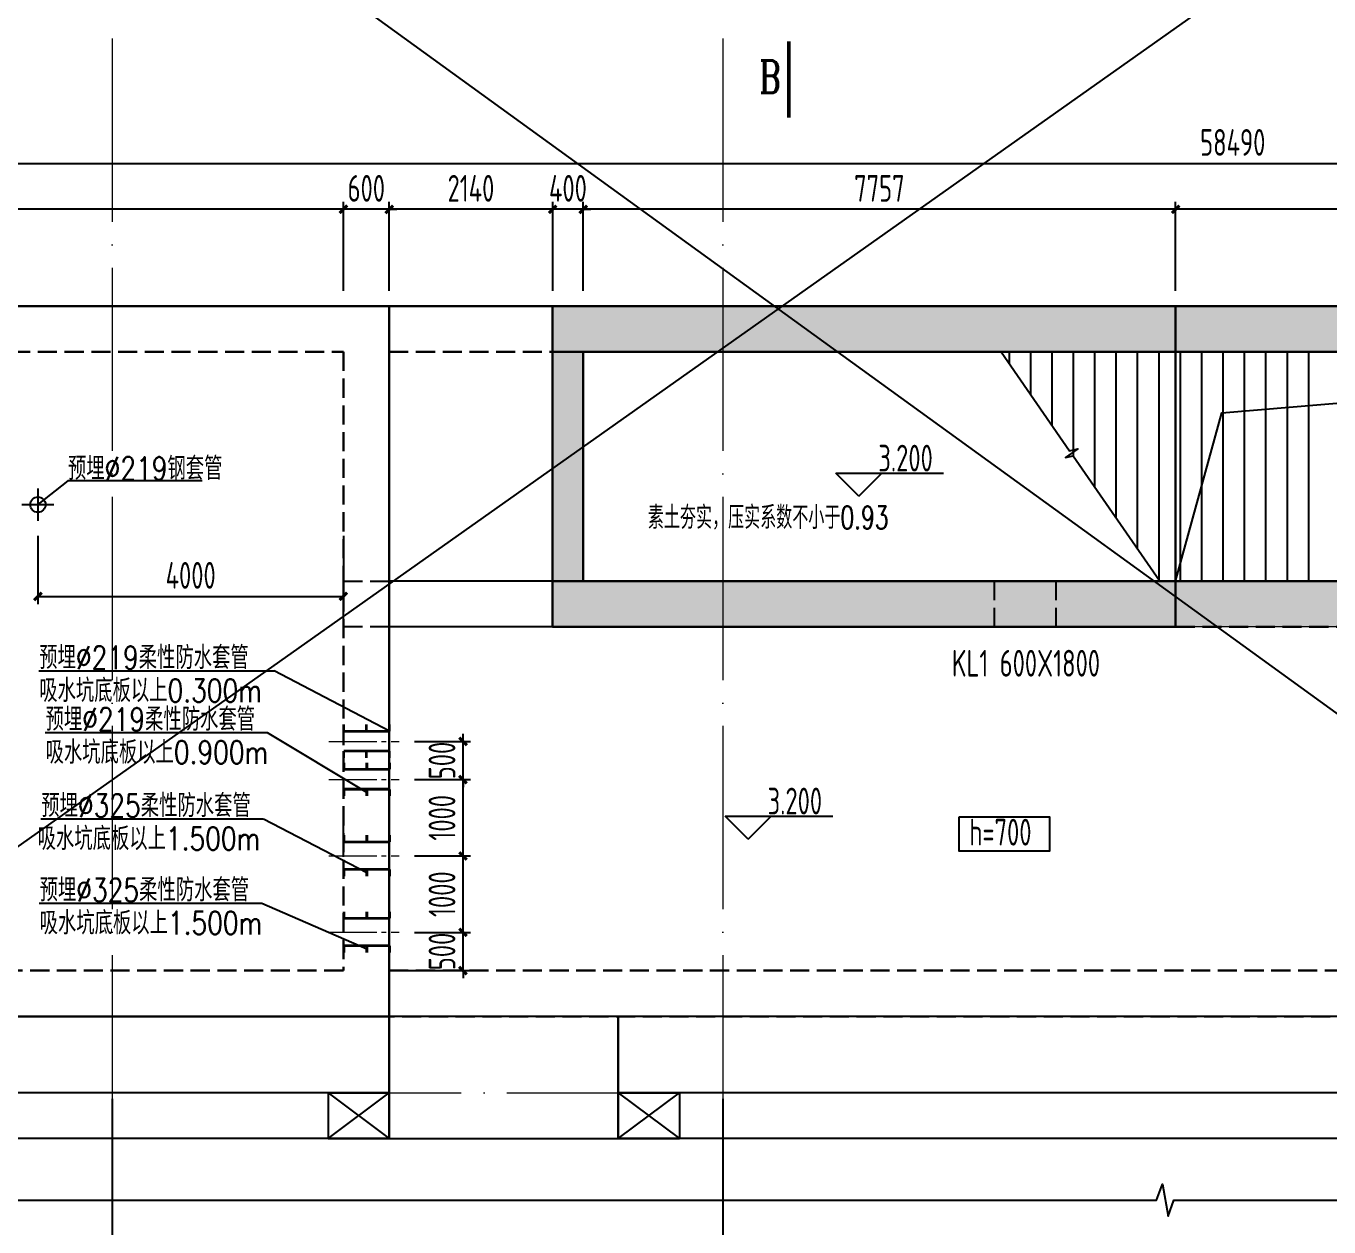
# Model space of a CAD drawing. Header units: millimetres. Extents: x -897614 to 191467, y -439928 to 101803.
# Drawn here: x -837513 to -820454, y -53073 to -37349 of the extents above; entities that cross this region are included whole.
import ezdxf

# ---------------------------------------------------------------- set-up
doc = ezdxf.new("R2010")
doc.units = ezdxf.units.MM
doc.header["$LTSCALE"] = 1000
for name, pattern in [('ACAD_ISO04W100', [30, 24, -3, 0, -3]), ('CENTER', [1.625, 1.25, -0.125, 0.125, -0.125]), ('DASH', [0.35, 0.25, -0.1]), ('DASHED', [19.05, 12.7, -6.35])]:
    doc.linetypes.add(name, pattern=pattern)
for name, color, linetype in [('AXIS', 3, 'Continuous'), ('COLUMN', 2, 'Continuous'), ('DIM_ELEV', 3, 'Continuous'), ('DIM_LEAD', 3, 'Continuous'), ('DIM_SYMB', 3, 'Continuous'), ('gps', 233, 'Continuous'), ('JG_TEXT', 7, 'Continuous'), ('KD', 7, 'Continuous'), ('OTH', 7, 'Continuous'), ('STAIR', 2, 'Continuous'), ('备注', 1, 'Continuous')]:
    doc.layers.add(name, color=color, linetype=linetype)
for name, color, linetype, lineweight in [('Beam', 4, 'DASHED', 25), ('DOTE', 8, 'ACAD_ISO04W100', 9), ('PUB_HATCH', 8, 'Continuous', 18), ('WALL', 6, 'Continuous', 30)]:
    doc.layers.add(name, color=color, linetype=linetype, lineweight=lineweight)
doc.layers.add('DY', color=1, linetype='Continuous', plot=False)
doc.styles.add('_TCH_LABEL', font='COMPLEX', dxfattribs={"bigfont": 'GBCBIG'})
doc.styles.add('GPS', font='txt1.shx', dxfattribs={"width": 0.8, "bigfont": 'hztxt.shx'})
doc.styles.add('TSSD', font='tssdeng.shx', dxfattribs={"width": 0.7, "bigfont": 'tssdchn.shx'})
doc.dimstyles.new('TSD', dxfattribs={"dimtxt": 350, "dimasz": 100, "dimexe": 100, "dimexo": 200, "dimgap": 100, "dimtad": 1, "dimdec": 0, "dimzin": 0, "dimdsep": 46, "dimtxsty": 'TSSD', "dimblk": 'ARCHTICK', "dimcen": 0.09, "dimclrt": 7, "dimazin": 2, "dimtfac": 1, "dimtdec": 0, "dimtix": 1, "dimtmove": 2, "dimatfit": 3, "dimfxl": 0, "dimtolj": 1, "dimtzin": 0, "dimarcsym": 0})

# ---------------------------------------------------------------- blocks, each defined once
blk = doc.blocks.new('_ArchTick')
at = {"color": 0, "linetype": 'ByBlock', "const_width": 0.4}
blk.add_lwpolyline([(-0.5, -0.5), (0.5, 0.5)], dxfattribs=at)
blk = doc.blocks.new('*D193')
at = {"layer": 'Defpoints', "color": 0, "transparency": 16777216}
for p in [(-792468, -39148), (-850958, -41016, 0), (-792468, -41016, 0)]:
    blk.add_point(p, dxfattribs=at)
at = {"layer": 'DIM_LEAD', "color": 0, "lineweight": -2, "transparency": 16777216}
for p, q in [((-850958, -40816), (-850958, -39048)), ((-792468, -40816), (-792468, -39048)), ((-850958, -39148), (-792468, -39148))]:
    blk.add_line(p, q, dxfattribs=at)
at = {"layer": 'DIM_LEAD', "color": 0, "lineweight": -2, "transparency": 16777216, "xscale": 100, "yscale": 100, "zscale": 100, "rotation": 180}
blk.add_blockref('_ArchTick', (-850958, -39148), dxfattribs=at)
at = {"layer": 'DIM_LEAD', "color": 0, "lineweight": -2, "transparency": 16777216, "xscale": 100, "yscale": 100, "zscale": 100}
blk.add_blockref('_ArchTick', (-792468, -39148), dxfattribs=at)
at = {"layer": 'DIM_LEAD', "color": 7, "transparency": 16777216, "insert": (-821713, -38873), "char_height": 350, "attachment_point": 5, "style": 'TSSD'}
blk.add_mtext('\\A1;58490', dxfattribs=at)
blk = doc.blocks.new('A$C3ABC6A2D')
at = {"color": 5, "linetype": 'Continuous'}
for p, q in [((-28370, -6781), (-47829, -6781)), ((-28370, -8381), (-28370, -6781)), ((-25371, -6781), (-25371, -8381)), ((-7550, -6781), (-25371, -6781)), ((-28370, -7781), (-47829, -7781)), ((-29170, -7781), (-29170, -8381)), ((-29170, -7781), (-28370, -8381)), ((-29170, -8381), (-28370, -7781)), ((-29170, -7781), (-28370, -7781)), ((-28370, -7781), (-28370, -8381)), ((-25371, -7781), (-25371, -8381)), ((-25371, -7781), (-24571, -8381)), ((-25371, -8381), (-24571, -7781)), ((-7550, -7781), (-25371, -7781)), ((-25370, -7781), (-24571, -7781)), ((-24571, -7781), (-24571, -8381)), ((-28370, -8381), (-47829, -8381)), ((-29170, -8381), (-28370, -8381)), ((-7550, -8381), (-25371, -8381)), ((-25370, -8381), (-24571, -8381))]:
    blk.add_line(p, q, dxfattribs=at)
at = {"color": 5}
blk.add_lwpolyline([(-47829, -6467), (-47829, -7330), (-47619, -7406), (-48039, -7480), (-47829, -7555), (-47829, -9187), (-18323, -9187), (-18246, -8977), (-18172, -9397), (-18098, -9187), (4605, -9187), (4605, -7555), (4395, -7480), (4815, -7406), (4605, -7330), (4605, -6467)], dxfattribs=at)
blk = doc.blocks.new('*D704')
at = {"layer": 'Defpoints', "color": 0, "transparency": 16777216}
for p in [(-822461, -39749), (-822461, -41016, 0), (-810434, -41016, 0)]:
    blk.add_point(p, dxfattribs=at)
at = {"layer": 'DIM_LEAD', "color": 0, "lineweight": -2, "transparency": 16777216}
for p, q in [((-822461, -40816), (-822461, -39649)), ((-810434, -39749), (-822461, -39749)), ((-810434, -40816), (-810434, -39649))]:
    blk.add_line(p, q, dxfattribs=at)
at = {"layer": 'DIM_LEAD', "color": 0, "lineweight": -2, "transparency": 16777216, "xscale": 100, "yscale": 100, "zscale": 100, "rotation": 180}
blk.add_blockref('_ArchTick', (-822461, -39749), dxfattribs=at)
at = {"layer": 'DIM_LEAD', "color": 0, "lineweight": -2, "transparency": 16777216, "xscale": 100, "yscale": 100, "zscale": 100}
blk.add_blockref('_ArchTick', (-810434, -39749), dxfattribs=at)
at = {"layer": 'DIM_LEAD', "color": 7, "transparency": 16777216, "insert": (-816448, -39474), "char_height": 350, "attachment_point": 5, "style": 'TSSD'}
blk.add_mtext('\\A1;12027', dxfattribs=at)
blk = doc.blocks.new('*D705')
at = {"layer": 'Defpoints', "color": 0, "transparency": 16777216}
for p in [(-830218, -39749), (-830218, -41016, 0), (-822461, -41016, 0)]:
    blk.add_point(p, dxfattribs=at)
at = {"layer": 'DIM_LEAD', "color": 0, "lineweight": -2, "transparency": 16777216}
for p, q in [((-830218, -40816), (-830218, -39649)), ((-822461, -39749), (-830218, -39749)), ((-822461, -40816), (-822461, -39649))]:
    blk.add_line(p, q, dxfattribs=at)
at = {"layer": 'DIM_LEAD', "color": 0, "lineweight": -2, "transparency": 16777216, "xscale": 100, "yscale": 100, "zscale": 100, "rotation": 180}
blk.add_blockref('_ArchTick', (-830218, -39749), dxfattribs=at)
at = {"layer": 'DIM_LEAD', "color": 0, "lineweight": -2, "transparency": 16777216, "xscale": 100, "yscale": 100, "zscale": 100}
blk.add_blockref('_ArchTick', (-822461, -39749), dxfattribs=at)
at = {"layer": 'DIM_LEAD', "color": 7, "transparency": 16777216, "insert": (-826340, -39474), "char_height": 350, "attachment_point": 5, "style": 'TSSD'}
blk.add_mtext('\\A1;7757', dxfattribs=at)
blk = doc.blocks.new('*D706')
at = {"layer": 'Defpoints', "color": 0, "transparency": 16777216}
for p in [(-830618, -39749), (-830618, -41016), (-830218, -41016, 0)]:
    blk.add_point(p, dxfattribs=at)
at = {"layer": 'DIM_LEAD', "color": 0, "lineweight": -2, "transparency": 16777216}
for p, q in [((-830618, -39749), (-830718, -39749)), ((-830618, -40816), (-830618, -39649)), ((-830218, -39749), (-830618, -39749)), ((-830218, -40816), (-830218, -39649)), ((-830218, -39749), (-830118, -39749))]:
    blk.add_line(p, q, dxfattribs=at)
at = {"layer": 'DIM_LEAD', "color": 0, "lineweight": -2, "transparency": 16777216, "xscale": 100, "yscale": 100, "zscale": 100}
blk.add_blockref('_ArchTick', (-830618, -39749), dxfattribs=at)
at = {"layer": 'DIM_LEAD', "color": 0, "lineweight": -2, "transparency": 16777216, "xscale": 100, "yscale": 100, "zscale": 100, "rotation": 180}
blk.add_blockref('_ArchTick', (-830218, -39749), dxfattribs=at)
at = {"layer": 'DIM_LEAD', "color": 7, "transparency": 16777216, "insert": (-830418, -39474), "char_height": 350, "attachment_point": 5, "style": 'TSSD'}
blk.add_mtext('\\A1;400', dxfattribs=at)
blk = doc.blocks.new('*D707')
at = {"layer": 'Defpoints', "color": 0, "transparency": 16777216}
for p in [(-832758, -39749), (-832758, -41016, 0), (-830618, -41016)]:
    blk.add_point(p, dxfattribs=at)
at = {"layer": 'DIM_LEAD', "color": 0, "lineweight": -2, "transparency": 16777216}
for p, q in [((-832758, -40816), (-832758, -39649)), ((-830618, -39749), (-832758, -39749)), ((-830618, -40816), (-830618, -39649))]:
    blk.add_line(p, q, dxfattribs=at)
at = {"layer": 'DIM_LEAD', "color": 0, "lineweight": -2, "transparency": 16777216, "xscale": 100, "yscale": 100, "zscale": 100, "rotation": 180}
blk.add_blockref('_ArchTick', (-832758, -39749), dxfattribs=at)
at = {"layer": 'DIM_LEAD', "color": 0, "lineweight": -2, "transparency": 16777216, "xscale": 100, "yscale": 100, "zscale": 100}
blk.add_blockref('_ArchTick', (-830618, -39749), dxfattribs=at)
at = {"layer": 'DIM_LEAD', "color": 7, "transparency": 16777216, "insert": (-831688, -39474), "char_height": 350, "attachment_point": 5, "style": 'TSSD'}
blk.add_mtext('\\A1;2140', dxfattribs=at)
blk = doc.blocks.new('*D708')
at = {"layer": 'Defpoints', "color": 0, "transparency": 16777216}
for p in [(-833358, -39749), (-833358, -41016, 0), (-832758, -41016, 0)]:
    blk.add_point(p, dxfattribs=at)
at = {"layer": 'DIM_LEAD', "color": 0, "lineweight": -2, "transparency": 16777216}
for p, q in [((-833358, -39749), (-833458, -39749)), ((-833358, -40816), (-833358, -39649)), ((-832758, -39749), (-833358, -39749)), ((-832758, -40816), (-832758, -39649)), ((-832758, -39749), (-832658, -39749))]:
    blk.add_line(p, q, dxfattribs=at)
at = {"layer": 'DIM_LEAD', "color": 0, "lineweight": -2, "transparency": 16777216, "xscale": 100, "yscale": 100, "zscale": 100}
blk.add_blockref('_ArchTick', (-833358, -39749), dxfattribs=at)
at = {"layer": 'DIM_LEAD', "color": 0, "lineweight": -2, "transparency": 16777216, "xscale": 100, "yscale": 100, "zscale": 100, "rotation": 180}
blk.add_blockref('_ArchTick', (-832758, -39749), dxfattribs=at)
at = {"layer": 'DIM_LEAD', "color": 7, "transparency": 16777216, "insert": (-833058, -39474), "char_height": 350, "attachment_point": 5, "style": 'TSSD'}
blk.add_mtext('\\A1;600', dxfattribs=at)
blk = doc.blocks.new('*D709')
at = {"layer": 'Defpoints', "color": 0, "transparency": 16777216}
for p in [(-850358, -39749), (-850358, -41016, 0), (-833358, -41016, 0)]:
    blk.add_point(p, dxfattribs=at)
at = {"layer": 'DIM_LEAD', "color": 0, "lineweight": -2, "transparency": 16777216}
for p, q in [((-850358, -40816), (-850358, -39649)), ((-833358, -39749), (-850358, -39749)), ((-833358, -40816), (-833358, -39649))]:
    blk.add_line(p, q, dxfattribs=at)
at = {"layer": 'DIM_LEAD', "color": 0, "lineweight": -2, "transparency": 16777216, "xscale": 100, "yscale": 100, "zscale": 100, "rotation": 180}
blk.add_blockref('_ArchTick', (-850358, -39749), dxfattribs=at)
at = {"layer": 'DIM_LEAD', "color": 0, "lineweight": -2, "transparency": 16777216, "xscale": 100, "yscale": 100, "zscale": 100}
blk.add_blockref('_ArchTick', (-833358, -39749), dxfattribs=at)
at = {"layer": 'DIM_LEAD', "color": 7, "transparency": 16777216, "insert": (-841858, -39474), "char_height": 350, "attachment_point": 5, "style": 'TSSD'}
blk.add_mtext('\\A1;17000', dxfattribs=at)
blk = doc.blocks.new('*D850')
at = {"layer": 'Defpoints', "color": 0, "transparency": 16777216}
for p in [(-837358, -43826, 0), (-833358, -43826, 0), (-833358, -44817)]:
    blk.add_point(p, dxfattribs=at)
at = {"layer": 'DIM_LEAD', "color": 0, "lineweight": -2, "transparency": 16777216}
for p, q in [((-837358, -44026), (-837358, -44917)), ((-833358, -44026), (-833358, -44917)), ((-837358, -44817), (-833358, -44817))]:
    blk.add_line(p, q, dxfattribs=at)
at = {"layer": 'DIM_LEAD', "color": 0, "lineweight": -2, "transparency": 16777216, "xscale": 100, "yscale": 100, "zscale": 100, "rotation": 180}
blk.add_blockref('_ArchTick', (-837358, -44817), dxfattribs=at)
at = {"layer": 'DIM_LEAD', "color": 0, "lineweight": -2, "transparency": 16777216, "xscale": 100, "yscale": 100, "zscale": 100}
blk.add_blockref('_ArchTick', (-833358, -44817), dxfattribs=at)
at = {"layer": 'DIM_LEAD', "color": 7, "transparency": 16777216, "insert": (-835358, -44542), "char_height": 350, "attachment_point": 5, "style": 'TSSD'}
blk.add_mtext('\\A1;4000', dxfattribs=at)
blk = doc.blocks.new('*D852')
at = {"layer": 'Defpoints', "color": 0, "transparency": 16777216}
for p in [(-832628, -49216, 0), (-831792, -49216), (-832758, -49716, 0)]:
    blk.add_point(p, dxfattribs=at)
at = {"layer": 'DIM_LEAD', "color": 0, "lineweight": -2, "transparency": 16777216}
for p, q in [((-831792, -49216), (-831792, -49116)), ((-832428, -49216), (-831692, -49216)), ((-831792, -49716), (-831792, -49216)), ((-832558, -49716), (-831692, -49716)), ((-831792, -49716), (-831792, -49816))]:
    blk.add_line(p, q, dxfattribs=at)
at = {"layer": 'DIM_LEAD', "color": 0, "lineweight": -2, "transparency": 16777216, "xscale": 100, "yscale": 100, "zscale": 100}
for p, rotation in [((-831792, -49216), 270), ((-831792, -49716), 90)]:
    blk.add_blockref('_ArchTick', p, dxfattribs=dict(at, rotation=rotation))
at = {"layer": 'DIM_LEAD', "color": 7, "transparency": 16777216, "insert": (-832067, -49466), "char_height": 350, "attachment_point": 5, "rotation": 90, "style": 'TSSD'}
blk.add_mtext('\\A1;500', dxfattribs=at)
blk = doc.blocks.new('*D853')
at = {"layer": 'Defpoints', "color": 0, "transparency": 16777216}
for p in [(-832628, -48216, 0), (-831792, -48216), (-832628, -49216, 0)]:
    blk.add_point(p, dxfattribs=at)
at = {"layer": 'DIM_LEAD', "color": 0, "lineweight": -2, "transparency": 16777216}
for p, q in [((-832428, -48216), (-831692, -48216)), ((-831792, -49216), (-831792, -48216)), ((-832428, -49216), (-831692, -49216))]:
    blk.add_line(p, q, dxfattribs=at)
at = {"layer": 'DIM_LEAD', "color": 0, "lineweight": -2, "transparency": 16777216, "xscale": 100, "yscale": 100, "zscale": 100}
for p, rotation in [((-831792, -48216), 90), ((-831792, -49216), 270)]:
    blk.add_blockref('_ArchTick', p, dxfattribs=dict(at, rotation=rotation))
at = {"layer": 'DIM_LEAD', "color": 7, "transparency": 16777216, "insert": (-832067, -48716), "char_height": 350, "attachment_point": 5, "rotation": 90, "style": 'TSSD'}
blk.add_mtext('\\A1;1000', dxfattribs=at)
blk = doc.blocks.new('*D854')
at = {"layer": 'Defpoints', "color": 0, "transparency": 16777216}
for p in [(-832628, -47216, 0), (-831792, -47216), (-832628, -48216, 0)]:
    blk.add_point(p, dxfattribs=at)
at = {"layer": 'DIM_LEAD', "color": 0, "lineweight": -2, "transparency": 16777216}
for p, q in [((-832428, -47216), (-831692, -47216)), ((-831792, -48216), (-831792, -47216)), ((-832428, -48216), (-831692, -48216))]:
    blk.add_line(p, q, dxfattribs=at)
at = {"layer": 'DIM_LEAD', "color": 0, "lineweight": -2, "transparency": 16777216, "xscale": 100, "yscale": 100, "zscale": 100}
for p, rotation in [((-831792, -47216), 90), ((-831792, -48216), 270)]:
    blk.add_blockref('_ArchTick', p, dxfattribs=dict(at, rotation=rotation))
at = {"layer": 'DIM_LEAD', "color": 7, "transparency": 16777216, "insert": (-832067, -47716), "char_height": 350, "attachment_point": 5, "rotation": 90, "style": 'TSSD'}
blk.add_mtext('\\A1;1000', dxfattribs=at)
blk = doc.blocks.new('*D855')
at = {"layer": 'Defpoints', "color": 0, "transparency": 16777216}
for p in [(-832628, -46716, 0), (-831792, -46716), (-832628, -47216, 0)]:
    blk.add_point(p, dxfattribs=at)
at = {"layer": 'DIM_LEAD', "color": 0, "lineweight": -2, "transparency": 16777216}
for p, q in [((-832428, -46716), (-831692, -46716)), ((-831792, -46716), (-831792, -46616)), ((-831792, -47216), (-831792, -46716)), ((-832428, -47216), (-831692, -47216)), ((-831792, -47216), (-831792, -47316))]:
    blk.add_line(p, q, dxfattribs=at)
at = {"layer": 'DIM_LEAD', "color": 0, "lineweight": -2, "transparency": 16777216, "xscale": 100, "yscale": 100, "zscale": 100}
for p, rotation in [((-831792, -46716), 270), ((-831792, -47216), 90)]:
    blk.add_blockref('_ArchTick', p, dxfattribs=dict(at, rotation=rotation))
at = {"layer": 'DIM_LEAD', "color": 7, "transparency": 16777216, "insert": (-832067, -46966), "char_height": 350, "attachment_point": 5, "rotation": 90, "style": 'TSSD'}
blk.add_mtext('\\A1;500', dxfattribs=at)

msp = doc.modelspace()

# ---------------------------------------------------------------- hatches: boundary and pattern name
at = {"layer": 'PUB_HATCH'}
h = msp.add_hatch(dxfattribs=at)
h.set_pattern_fill('钢筋混凝土', color=256, scale=100)
h.set_pattern_definition([(45, (-771064.35, 26103.93), (-176.7767, 176.7767), []), (50, (-771064.35, 26103.93), (717.26, -62.752), [75, -825]), (355, (-771064.35, 26103.9), (-138.7513, 752.192), [60, -660]), (100.4514, (-771004.6, 26098.7), (578.5094, 689.4395), [63.74, -701.142]), (46.1842, (-771064.35, 26303.9), (1067.241, -165.519), [112.5, -1237.5]), (96.6356, (-770975.4, 26290.1), (934.663, 974.118), [95.61, -1051.713]), (351.1842, (-771064.4, 26303.9), (934.662, 974.119), [90, -990]), (21, (-770964.35, 26253.93), (596.907, -402.619), [75, -825]), (326, (-770964.35, 26253.9), (243.3153, 725.15), [60, -660]), (71.4514, (-770914.6, 26220.4), (840.2226, 322.5305), [63.74, -701.142]), (37.5, (-771064.35, 26103.93), (12.15986, 332.89385), [0, -652, 0, -670, 0, -662.5]), (7.5, (-771064.35, 26103.93), (263.0695, 394.4117), [0, -382, 0, -637, 0, -252.5]), (327.5, (-771287.35, 26103.93), (533.8224, -22.5549), [0, -250, 0, -780, 0, -1035]), (317.5, (-771387.35, 26103.93), (583.1862, 100.105), [0, -325, 0, -518, 0, -735])])
h.paths.add_polyline_path([(-830618.36298, -45215.69732), (-811351.64706, -45215.69732), (-811351.64706, -41015.69846), (-830618.36298, -41015.69846)])
h.paths.add_polyline_path([(-812359.42947, -41615.6987), (-812359.42947, -44615.69732), (-830218.36299, -44615.69732), (-830218.36299, -41615.6987)], flags=16)

# ---------------------------------------------------------------- linework, layer by layer
at = {"color": 5, "elevation": 0}
msp.add_lwpolyline([(-832758.31444, -51915.6744), (-829758.82772, -51915.6744), (-829758.82772, -50315.67717), (-832758.31444, -50315.67717)], close=True, dxfattribs=at)
at = {"layer": 'AXIS'}
for p, q in [((-836387.84766, -51394.9661, 0), (-836387.84766, -53214.81606, 0)), ((-828387.84766, -51394.9661, 0), (-828387.84766, -53214.81606, 0))]:
    msp.add_line(p, q, dxfattribs=at)
at = {"layer": 'Beam'}
for p, q in [((-822461.14528, -44615.69715), (-832758.31444, -44615.69723, 0)), ((-822461.14528, -45215.69715), (-832758.31444, -45215.69723, 0))]:
    msp.add_line(p, q, dxfattribs=at)
at = {"layer": 'COLUMN', "linetype": 'DASH', "elevation": 0}
msp.add_lwpolyline([(-832758.31444, -45215.69722), (-833358.31444, -45215.69722), (-833358.31444, -44615.69723), (-832758.31444, -44615.69723)], close=True, dxfattribs=at)
at = {"layer": 'COLUMN', "linetype": 'DASH'}
msp.add_lwpolyline([(-824830.80116, -44615.69723), (-824030.80116, -44615.69723), (-824030.80116, -45215.69723), (-824830.80116, -45215.69723)], close=True, dxfattribs=at)
at = {"layer": 'DIM_ELEV'}
for p, q in [((-826609.23111, -43505.74835), (-826909.23111, -43205.74835)), ((-826909.23111, -43205.74835), (-825500.43869, -43205.74835)), ((-826609.23111, -43505.74835), (-826309.23111, -43205.74835)), ((-828059.01036, -47995.96074), (-828359.01036, -47695.96074)), ((-828359.01036, -47695.96074), (-826950.21795, -47695.96074)), ((-828059.01036, -47995.96074), (-827759.01036, -47695.96074))]:
    msp.add_line(p, q, dxfattribs=at)
at = {"layer": 'DIM_SYMB', "const_width": 50}
msp.add_lwpolyline([(-827524.57134, -37548.31046), (-827524.57134, -38548.31046)], dxfattribs=at)
at = {"layer": 'DIM_SYMB'}
msp.add_lwpolyline([(-814448.70904, -43156.60312, 0, 0, 0), (-823175.39121, -43156.60311, 160, 0, 0), (-823684.5018, -43156.60305, 0, 0, 0)], format="xyseb", dxfattribs=at)
at = {"layer": 'DOTE', "ltscale": 0.1}
for p, q in [((-836387.84766, -37513.22202, 0), (-836387.84766, -51394.9661, 0)), ((-828387.84766, -37513.22202, 0), (-828387.84766, -51394.9661, 0)), ((-852217.08157, -51315.67639, 0), (-793914.74857, -51315.67639, 0))]:
    msp.add_line(p, q, dxfattribs=at)
at = {"layer": 'DOTE', "linetype": 'CENTER', "ltscale": 0.5}
for p, q in [((-833547.18399, -46715.67717, 0), (-832628.31637, -46715.67717, 0)), ((-833547.18399, -47215.67717, 0), (-832628.31637, -47215.67717, 0)), ((-833547.18399, -48215.67717, 0), (-832628.31637, -48215.67717, 0)), ((-833547.18399, -49215.67717, 0), (-832628.31637, -49215.67717, 0))]:
    msp.add_line(p, q, dxfattribs=at)
at = {"layer": 'DY'}
msp.add_line((-665796.93925, -158342.98831), (-897614.31872, 9634.60665), dxfattribs=at)
at = {"layer": 'JG_TEXT'}
msp.add_lwpolyline([(-825297.08999, -47705.42359), (-824113.55066, -47705.42359), (-824113.55066, -48150.93931), (-825297.08999, -48150.93931)], close=True, dxfattribs=at)
at = {"layer": 'KD'}
msp.add_lwpolyline([(-822461.14521, -41615.69869), (-812359.42947, -41615.69731), (-812359.42947, -44615.69732), (-822461.14521, -44615.6987)], close=True, dxfattribs=at)
msp.add_lwpolyline([(-822461.14521, -44615.6987), (-821855.33854, -42411.72686), (-812359.42947, -41615.69737)], dxfattribs=at)
at = {"layer": 'OTH'}
for p, q in [((-836967.05847, -43304.1554, 0), (-837358.31444, -43615.67717, 0)), ((-835205.94684, -43304.1554, 0), (-836967.05847, -43304.1554, 0)), ((-834266.40173, -45794.17175, 0), (-837345.90554, -45794.17175, 0)), ((-832756.27085, -46583.15263, 0), (-834266.80691, -45793.96006, 0)), ((-834350.1727, -46602.39879, 0), (-837262.94493, -46602.39879, 0)), ((-833051.629, -47386.74583, 0), (-834350.1727, -46602.39879, 0)), ((-834406.53748, -47732.43445, 0), (-837319.30972, -47732.43445, 0)), ((-833051.629, -48436.74583, 0), (-834404.47788, -47733.50508, 0)), ((-834428.30993, -48837.00674, 0), (-837341.08216, -48837.00674, 0)), ((-833051.629, -49436.74583, 0), (-834428.30993, -48837.00674, 0))]:
    msp.add_line(p, q, dxfattribs=at)
at = {"layer": 'OTH', "linetype": 'CENTER', "ltscale": 0.5}
for p, q in [((-837358.31444, -43405.67717, 0), (-837358.31444, -43825.67717, 0)), ((-837568.31444, -43615.67717, 0), (-837148.31444, -43615.67717, 0))]:
    msp.add_line(p, q, dxfattribs=at)
at = {"layer": 'OTH', "ltscale": 10}
msp.add_line((-833358.31444, -48225.48741, 500), (-833358.31444, -47796.20596, 243.64588), dxfattribs=at)
at = {"layer": 'OTH', "linetype": 'Continuous', "const_width": 36, "elevation": 0}
for points in [[(-833356.27085, -46493.15263), (-833356.27085, -46583.15263)], [(-833356.27085, -46583.15263), (-833356.27085, -46583.15263), (-833056.27085, -46583.15263)], [(-833056.27085, -46493.15263), (-833056.27085, -46583.15263)], [(-832756.27085, -46583.15263), (-832756.27085, -46583.15263), (-833056.27085, -46583.15263)], [(-832756.27085, -46493.15263), (-832756.27085, -46583.15263)], [(-833056.27085, -46841.74583), (-833356.27085, -46841.74583), (-833356.27085, -46841.74583)], [(-833356.27085, -46841.74583), (-833356.27085, -46931.74583)], [(-833056.27085, -46841.74583), (-832756.27085, -46841.74583), (-832756.27085, -46841.74583)], [(-833056.27085, -46841.74583), (-833056.27085, -46931.74583)], [(-832756.27085, -46841.74583), (-832756.27085, -46931.74583)], [(-833351.629, -46993.15263), (-833351.629, -47083.15263)], [(-833351.629, -47083.15263), (-833351.629, -47083.15263), (-833051.629, -47083.15263)], [(-833051.629, -46993.15263), (-833051.629, -47083.15263)], [(-832751.629, -47083.15263), (-832751.629, -47083.15263), (-833051.629, -47083.15263)], [(-832751.629, -46993.15263), (-832751.629, -47083.15263)], [(-833051.629, -47341.74583), (-833351.629, -47341.74583), (-833351.629, -47341.74583)], [(-833351.629, -47341.74583), (-833351.629, -47431.74583)], [(-833051.629, -47341.74583), (-832751.629, -47341.74583), (-832751.629, -47341.74583)], [(-833051.629, -47341.74583), (-833051.629, -47431.74583)], [(-832751.629, -47341.74583), (-832751.629, -47431.74583)], [(-833351.629, -47943.15263), (-833351.629, -48033.15263)], [(-833051.629, -47943.15263), (-833051.629, -48033.15263)], [(-832751.629, -47943.15263), (-832751.629, -48033.15263)], [(-833351.629, -48033.15263), (-833351.629, -48033.15263), (-833051.629, -48033.15263)], [(-832751.629, -48033.15263), (-832751.629, -48033.15263), (-833051.629, -48033.15263)], [(-833051.629, -48391.74583), (-833351.629, -48391.74583), (-833351.629, -48391.74583)], [(-833351.629, -48391.74583), (-833351.629, -48481.74583)], [(-833051.629, -48391.74583), (-832751.629, -48391.74583), (-832751.629, -48391.74583)], [(-833051.629, -48391.74583), (-833051.629, -48481.74583)], [(-832751.629, -48391.74583), (-832751.629, -48481.74583)], [(-833351.629, -48943.15263), (-833351.629, -49033.15263)], [(-833051.629, -48943.15263), (-833051.629, -49033.15263)], [(-832751.629, -48943.15263), (-832751.629, -49033.15263)], [(-833351.629, -49033.15263), (-833351.629, -49033.15263), (-833051.629, -49033.15263)], [(-832751.629, -49033.15263), (-832751.629, -49033.15263), (-833051.629, -49033.15263)], [(-833051.629, -49391.74583), (-833351.629, -49391.74583), (-833351.629, -49391.74583)], [(-833351.629, -49391.74583), (-833351.629, -49481.74583)], [(-833051.629, -49391.74583), (-832751.629, -49391.74583), (-832751.629, -49391.74583)], [(-833051.629, -49391.74583), (-833051.629, -49481.74583)], [(-832751.629, -49391.74583), (-832751.629, -49481.74583)]]:
    msp.add_lwpolyline(points, dxfattribs=at)
at = {"layer": 'OTH'}
msp.add_circle((-837358.31444, -43615.67717, 0), 100, dxfattribs=at)
at = {"layer": 'PUB_HATCH', "elevation": 0}
for points in [[(-830618.36298, -41015.69846), (-811351.64706, -41015.69846), (-811351.64706, -45215.69732), (-830618.36298, -45215.69732)], [(-830218.36299, -41615.6987), (-812359.42947, -41615.6987), (-812359.42947, -44615.69732), (-830218.36299, -44615.69732)]]:
    msp.add_lwpolyline(points, close=True, dxfattribs=at)
at = {"layer": 'STAIR', "color": 8}
for p, q in [((-824638.36299, -41772.03619, 0), (-824638.36299, -41615.69864, 0)), ((-824358.36299, -42176.41643, 0), (-824358.36299, -41615.69863, 0)), ((-824078.36299, -42580.79668, 0), (-824078.36299, -41615.69863, 0)), ((-823798.36299, -42985.17692, 0), (-823798.36299, -41615.69863, 0)), ((-823518.36299, -43389.55716, 0), (-823518.36299, -41615.69863, 0)), ((-823238.36299, -43793.93741, 0), (-823238.36299, -41615.69862, 0)), ((-822958.36299, -44198.31765, 0), (-822958.36299, -41615.69862, 0)), ((-822678.36299, -44602.6979, 0), (-822678.36299, -41615.69862, 0))]:
    msp.add_line(p, q, dxfattribs=at)
at = {"layer": 'STAIR'}
for p, q in [((-822398.36299, -44615.69869, 0), (-822398.36299, -41615.69868, 0)), ((-822118.36299, -44615.69865, 0), (-822118.36299, -41615.69865, 0)), ((-821838.36299, -44615.69861, 0), (-821838.36299, -41615.69861, 0)), ((-821558.36299, -44615.69857, 0), (-821558.36299, -41615.69857, 0)), ((-821278.36299, -44615.69853, 0), (-821278.36299, -41615.69853, 0)), ((-820998.36299, -44615.6985, 0), (-820998.36299, -41615.69849, 0)), ((-820718.36299, -44615.69846, 0), (-820718.36299, -41615.69845, 0))]:
    msp.add_line(p, q, dxfattribs=at)
at = {"layer": 'STAIR', "color": 8, "elevation": 0}
msp.add_lwpolyline([(-824746.61386, -41615.69865), (-823850.1224, -42910.4252), (-823741.54046, -42884.7841), (-823904.59142, -42997.68345), (-823803.261, -42978.10315), (-822673.46499, -44609.77167)], dxfattribs=at)
at = {"layer": 'WALL'}
for p, q in [((-832758.31444, -41015.69842, 0), (-792467.85934, -41015.69919, 0)), ((-830618.36306, -44615.69723, 0), (-830618.36299, -41615.6987, 0)), ((-830218.36306, -44615.69723, 0), (-830218.36299, -41615.6987, 0)), ((-822461.14521, -41615.69869, 0), (-812359.42947, -41615.69737, 0)), ((-822461.14521, -41615.69869, 0), (-822461.14521, -44615.6987, 0)), ((-822461.14521, -44615.6987, 0), (-812359.42947, -44615.69732, 0))]:
    msp.add_line(p, q, dxfattribs=at)
at = {"layer": 'WALL', "linetype": 'DASH'}
for p, q in [((-832758.31444, -41615.69852, 0), (-822461.14528, -41615.69868, 0)), ((-822461.14528, -45215.69715), (-809588.36288, -45215.69723, 0))]:
    msp.add_line(p, q, dxfattribs=at)
at = {"layer": 'WALL', "elevation": 0}
for points in [[(-850958.31444, -50315.67717), (-832758.31444, -50315.67717), (-832758.31444, -41015.67716), (-850958.31444, -41015.67716)], [(-830618.36299, -41015.6987), (-822461.14521, -41015.69862), (-822461.14521, -41615.69862), (-830618.36299, -41615.6987)], [(-830618.36306, -44615.69723), (-822461.14528, -44615.69715), (-822461.14528, -45215.69715), (-830618.36306, -45215.69723)]]:
    msp.add_lwpolyline(points, close=True, dxfattribs=at)
at = {"layer": 'WALL', "linetype": 'DASH', "elevation": 0}
msp.add_lwpolyline([(-842258.31444, -41615.67717), (-833358.31444, -41615.67717), (-833358.31444, -49715.67717), (-838258.31444, -49715.67717)], dxfattribs=at)
msp.add_lwpolyline([(-832758.31444, -49715.67717), (-809588.36288, -49715.67717), (-809588.36288, -50315.67717), (-832758.31444, -50315.67717)], close=True, dxfattribs=at)
at = {"layer": '备注', "color": 1}
msp.add_line((-783522.83613, -9838.62051), (-857772.83613, -62338.62051), dxfattribs=at)

# ---------------------------------------------------------------- block references
at = {"color": 1, "ltscale": 10}
msp.add_blockref('A$C3ABC6A2D', (-804387.92042, -43534.8104, 0), dxfattribs=at)

# ---------------------------------------------------------------- texts
at = {"layer": 'DIM_ELEV', "style": 'TSSD', "width": 0.7}
for p in [(-826353.70572, -43181.6533), (-827803.48497, -47671.86569)]:
    msp.add_text('3.200', height=350, dxfattribs=at).set_placement(p)
at = {"layer": 'DIM_SYMB', "style": '_TCH_LABEL', "width": 0.705882}
msp.add_text('B', height=425, dxfattribs=at).set_placement((-827914.26174, -38225.71997))
at = {"layer": 'gps', "color": 7, "style": 'GPS', "width": 0.7}
msp.add_text('素土夯实，压实系数不小于0.93', height=300, dxfattribs=at).set_placement((-829370.73078, -43933.84401, 0))
at = {"layer": 'JG_TEXT', "style": 'TSSD', "width": 0.7}
for s, p in [('KL1 600X1800', (-825391.70864, -45867.36149)), ('h=700', (-825163.13232, -48079.4654))]:
    msp.add_text(s, height=350, dxfattribs=at).set_placement(p)
at = {"layer": 'OTH', "style": 'GPS', "width": 0.8}
for s, p in [('预埋%%C219钢套管', (-836964.43551, -43291.25857, 0)), ('预埋%%C219柔性防水套管', (-837340.65964, -45768.37808, 0)), ('吸水坑底板以上0.300m', (-837340.65964, -46199.94868, 0)), ('预埋%%C219柔性防水套管', (-837257.69903, -46576.60512, 0)), ('吸水坑底板以上0.900m', (-837257.69903, -47008.17573, 0)), ('预埋%%C325柔性防水套管', (-837314.06381, -47706.64078, 0)), ('吸水坑底板以上1.500m', (-837361.7279, -48138.21139, 0)), ('预埋%%C325柔性防水套管', (-837335.83626, -48811.21306, 0)), ('吸水坑底板以上1.500m', (-837335.83626, -49242.78367, 0))]:
    msp.add_text(s, height=300, dxfattribs=at).set_placement(p)

# ---------------------------------------------------------------- dimensions: what is measured, and where the dimension line sits
at = {"layer": 'DIM_LEAD'}
for base, p1, p2, picture, middle in [((-792467.85934, -39148.03061), (-850958.31444, -41015.69842, 0), (-792467.85934, -41015.69929, 0), '*D193', (-821713.08689, -38873.03061)), ((-850358.31444, -39748.68371), (-833358.31444, -41015.67716, 0), (-850358.31444, -41015.67716, 0), '*D709', (-841858.31444, -39473.68371)), ((-833358.31444, -39748.68371), (-832758.31444, -41015.67716, 0), (-833358.31444, -41015.67716, 0), '*D708', (-833058.31444, -39473.68371)), ((-832758.31444, -39748.68371, 0), (-830618.36299, -41015.6987, 0), (-832758.31444, -41015.67716, 0), '*D707', (-831688.33872, -39473.68371, 0)), ((-830618.36299, -39748.68391), (-830218.36299, -41015.69866, 0), (-830618.36299, -41015.6987), '*D706', (-830418.36299, -39473.68391)), ((-830218.36299, -39748.68387), (-822461.14521, -41015.69862, 0), (-830218.36299, -41015.69866, 0), '*D705', (-826339.7541, -39473.68387)), ((-822461.14521, -39748.68371), (-810434.42914, -41015.69812, 0), (-822461.14521, -41015.69862, 0), '*D704', (-816447.78718, -39473.68371))]:
    dim = msp.add_linear_dim(base=base, p1=p1, p2=p2, dimstyle='TSD', dxfattribs=at)
    dim.commit()
    dim.dimension.update_dxf_attribs({"geometry": picture, "text_midpoint": middle})
dim = msp.add_linear_dim(base=(-833358.31444, -44816.83162), p1=(-837358.31444, -43825.67717, 0), p2=(-833358.31444, -43825.67717, 0), dimstyle='TSD', override={"dimfxl": 250}, dxfattribs=at)
dim.commit()
dim.dimension.update_dxf_attribs({"geometry": '*D850', "text_midpoint": (-835358.31444, -44541.83162)})
for base, p1, p2, picture, middle in [((-831792.26561, -46715.67717), (-832628.31637, -47215.67717, 0), (-832628.31637, -46715.67717, 0), '*D855', (-832067.26561, -46965.67717)), ((-831792.26561, -47215.67717), (-832628.31637, -48215.67717, 0), (-832628.31637, -47215.67717, 0), '*D854', (-832067.26561, -47715.67717)), ((-831792.26561, -48215.67717), (-832628.31637, -49215.67717, 0), (-832628.31637, -48215.67717, 0), '*D853', (-832067.26561, -48715.67717)), ((-831792.26561, -49215.67717), (-832758.31444, -49715.67717, 0), (-832628.31637, -49215.67717, 0), '*D852', (-832067.26561, -49465.67717))]:
    dim = msp.add_linear_dim(base=base, p1=p1, p2=p2, angle=90, dimstyle='TSD', override={"dimfxl": 250}, dxfattribs=at)
    dim.commit()
    dim.dimension.update_dxf_attribs({"geometry": picture, "text_midpoint": middle})

doc.saveas('drawing.dxf')
